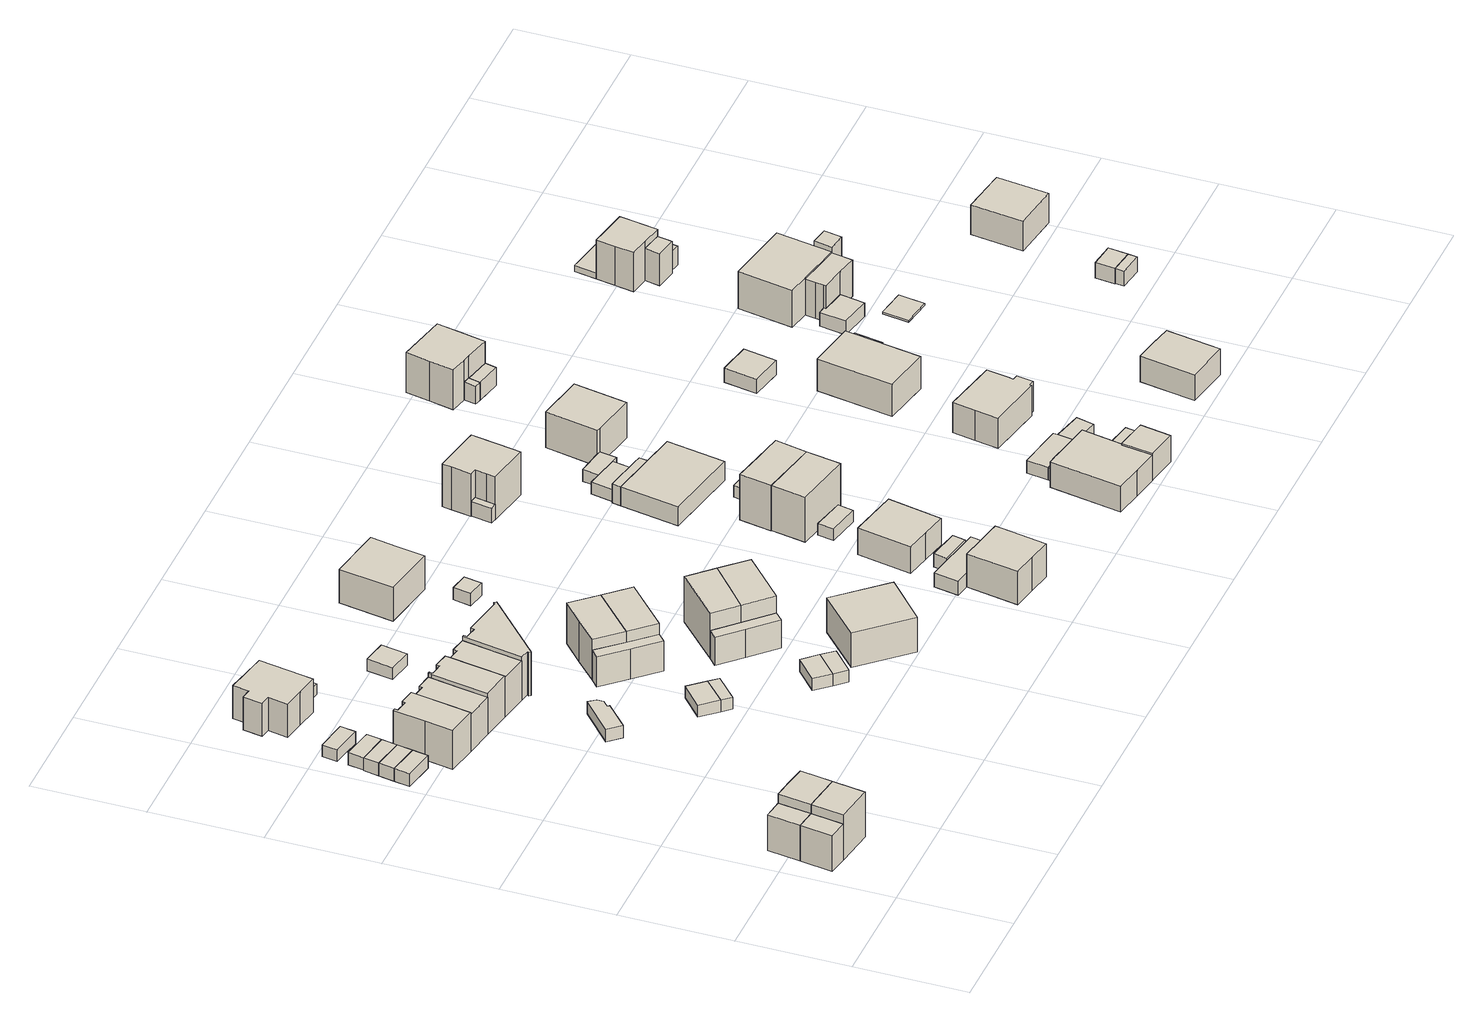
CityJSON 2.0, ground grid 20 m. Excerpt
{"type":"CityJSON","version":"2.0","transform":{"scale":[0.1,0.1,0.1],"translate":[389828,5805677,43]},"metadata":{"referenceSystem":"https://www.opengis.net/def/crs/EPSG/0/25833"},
"CityObjects":{
"building1":{"type":"Building","attributes":{"Gemeindeschluessel":"11000007","function":"31001_1010"},"address":[{"country":"Germany","locality":"Berlin","thoroughfareNumber":"65A","thoroughfareName":"Blohmstraße"}],"children":["building1-1","building1-2"]},
"building1-1":{"type":"BuildingPart","attributes":{"BezugspunktDach":"2200","measuredHeight":10.51,"storeysAboveGround":3},"parents":["building1"],"geometry":[{"type":"MultiSurface","lod":"1","boundaries":[[[0,1,2,3,4]],[[5,6,7,8,9]],[[10,11,12,4,3]],[[6,5,3,2]],[[7,6,2,1]],[[8,7,1,0]],[[9,8,0,4]],[[5,9,12,11,10]]]}]},
"building1-2":{"type":"BuildingPart","attributes":{"BezugspunktDach":"2200","measuredHeight":7.05,"storeysAboveGround":3},"parents":["building1"],"geometry":[{"type":"MultiSurface","lod":"1","boundaries":[[[11,10,13,14]],[[15,5,9,16]],[[15,16,14,13]],[[5,15,13,10]],[[16,9,11,14]],[[17,9,5,10,11]]]}]},
"building2":{"type":"Building","attributes":{"Gemeindeschluessel":"11000007","function":"31001_1010"},"address":[{"country":"Germany","locality":"Berlin","thoroughfareNumber":"65","thoroughfareName":"Blohmstraße"}],"children":["building2-1","building2-2"]},
"building2-1":{"type":"BuildingPart","attributes":{"BezugspunktDach":"2200","measuredHeight":10.49,"storeysAboveGround":3},"parents":["building2"],"geometry":[{"type":"MultiSurface","lod":"1","boundaries":[[[1,18,19,20,3]],[[21,22,23,7,5]],[[21,5,21,24,10,25,3,20]],[[22,21,20,19]],[[23,22,19,18]],[[7,23,18,1]],[[5,7,1,3]],[[25,10,24,21,5]]]}]},
"building2-2":{"type":"BuildingPart","attributes":{"BezugspunktDach":"2200","measuredHeight":7.02,"storeysAboveGround":3},"parents":["building2"],"geometry":[{"type":"Solid","lod":"1","boundaries":[[[[10,24,26,13]],[[27,21,5,15]],[[27,15,13,26]],[[21,27,26,24]],[[15,5,10,13]],[[21,24,10,5]]]]}]},
"building3":{"type":"Building","attributes":{"Gemeindeschluessel":"11000007","BezugspunktDach":"2200","function":"31001_2463","measuredHeight":2.41,"storeysAboveGround":1},"address":[{"country":"Germany","locality":"Berlin","thoroughfareNumber":"59 (1)","thoroughfareName":"Egestorffstraße"}],"geometry":[{"type":"Solid","lod":"1","boundaries":[[[[28,29,30,31]],[[32,33,34,35]],[[32,35,31,30]],[[33,32,30,29]],[[34,33,29,28]],[[35,34,28,31]]]]}]},
"building4":{"type":"Building","attributes":{"Gemeindeschluessel":"11000007","BezugspunktDach":"2200","function":"31001_2463","measuredHeight":2.41,"storeysAboveGround":1},"address":[{"country":"Germany","locality":"Berlin","thoroughfareNumber":"59A (1)","thoroughfareName":"Egestorffstraße"}],"geometry":[{"type":"Solid","lod":"1","boundaries":[[[[29,36,37,30]],[[38,39,33,32]],[[38,32,30,37]],[[39,38,37,36]],[[33,39,36,29]],[[32,33,29,30]]]]}]},
"building5":{"type":"Building","attributes":{"Gemeindeschluessel":"11000007","BezugspunktDach":"2200","function":"31001_2463","measuredHeight":2.41,"storeysAboveGround":1},"address":[{"country":"Germany","locality":"Berlin","thoroughfareNumber":"59B (1)","thoroughfareName":"Egestorffstraße"}],"geometry":[{"type":"Solid","lod":"1","boundaries":[[[[36,40,41,37]],[[42,43,39,38]],[[42,38,37,41]],[[43,42,41,40]],[[39,43,40,36]],[[38,39,36,37]]]]}]},
"building6":{"type":"Building","attributes":{"Gemeindeschluessel":"11000007","BezugspunktDach":"2200","function":"31001_2463","measuredHeight":2.39,"storeysAboveGround":1},"address":[{"country":"Germany","locality":"Berlin","thoroughfareNumber":"59C (1)","thoroughfareName":"Egestorffstraße"}],"geometry":[{"type":"Solid","lod":"1","boundaries":[[[[40,44,45,41]],[[46,47,48,49]],[[46,49,41,45]],[[47,46,45,44]],[[48,47,44,40]],[[49,48,40,41]]]]}]},
"building7":{"type":"Building","attributes":{"Gemeindeschluessel":"11000007","BezugspunktDach":"2200","function":"31001_2463","measuredHeight":2.26,"storeysAboveGround":1},"address":[{"country":"Germany","locality":"Berlin","thoroughfareNumber":"59D (1)","thoroughfareName":"Egestorffstraße"}],"geometry":[{"type":"Solid","lod":"1","boundaries":[[[[50,51,52,53]],[[54,55,56,57]],[[54,57,53,52]],[[55,54,52,51]],[[56,55,51,50]],[[57,56,50,53]]]]}]},
"building8":{"type":"Building","attributes":{"Gemeindeschluessel":"11000007","BezugspunktDach":"2200","function":"31001_1010","measuredHeight":8.77,"storeysAboveGround":2},"address":[{"country":"Germany","locality":"Berlin","thoroughfareNumber":"59","thoroughfareName":"Egestorffstraße"}],"geometry":[{"type":"Solid","lod":"1","boundaries":[[[[58,59,60,61,62,63,64,65,66,67]],[[68,69,70,71,72,73,74,75,76,77]],[[68,77,67,66]],[[69,68,66,65]],[[70,69,65,64]],[[71,70,64,63]],[[72,71,63,62]],[[73,72,62,61]],[[74,73,61,60]],[[75,74,60,59]],[[76,75,59,58]],[[77,76,58,67]]]]}]},
"building9":{"type":"Building","attributes":{"Gemeindeschluessel":"11000007","BezugspunktDach":"2200","function":"31001_1010","measuredHeight":9.57,"storeysAboveGround":2},"address":[{"country":"Germany","locality":"Berlin","thoroughfareNumber":"59A","thoroughfareName":"Egestorffstraße"}],"geometry":[{"type":"Solid","lod":"1","boundaries":[[[[78,79,80,81,82,83,84,85,86,87]],[[75,74,88,89,90,91,92,93,94,76]],[[75,76,87,86]],[[74,75,86,85]],[[88,74,85,84]],[[89,88,84,83]],[[90,89,83,82]],[[91,90,82,81]],[[92,91,81,80]],[[93,92,80,79]],[[94,93,79,78]],[[76,94,78,87]]]]}]},
"building10":{"type":"Building","attributes":{"Gemeindeschluessel":"11000007","BezugspunktDach":"2200","function":"31001_1010","measuredHeight":9.16,"storeysAboveGround":1},"address":[{"country":"Germany","locality":"Berlin","thoroughfareNumber":"57","thoroughfareName":"Egestorffstraße"}],"geometry":[{"type":"Solid","lod":"1","boundaries":[[[[95,96,97,98,99,100,101,102,103,104,105,106]],[[107,108,109,110,111,112,113,114,115,116,117,118]],[[107,118,106,105]],[[108,107,105,104]],[[109,108,104,103]],[[110,109,103,102]],[[111,110,102,101]],[[112,111,101,100]],[[113,112,100,99]],[[114,113,99,98]],[[115,114,98,97]],[[116,115,97,96]],[[117,116,96,95]],[[118,117,95,106]]]]}]},
"building11":{"type":"Building","attributes":{"Gemeindeschluessel":"11000007","BezugspunktDach":"2200","function":"31001_2463","measuredHeight":2.36,"storeysAboveGround":1},"address":[{"country":"Germany","locality":"Berlin","thoroughfareNumber":"68A (1)","thoroughfareName":"Blohmstraße"}],"geometry":[{"type":"Solid","lod":"1","boundaries":[[[[119,120,121,122,123,124,125]],[[126,127,128,129,130,131,132]],[[126,132,125,124]],[[127,126,124,123]],[[128,127,123,122]],[[129,128,122,121]],[[130,129,121,120]],[[131,130,120,119]],[[132,131,119,125]]]]}]},
"building12":{"type":"Building","attributes":{"Gemeindeschluessel":"11000007","BezugspunktDach":"2200","function":"31001_1010","measuredHeight":10.29,"storeysAboveGround":2},"address":[{"country":"Germany","locality":"Berlin","thoroughfareNumber":"59B","thoroughfareName":"Egestorffstraße"}],"geometry":[{"type":"Solid","lod":"1","boundaries":[[[[133,134,135,136,137,138,139,140,141,142]],[[143,92,144,145,146,147,148,149,150,94]],[[143,94,142,141]],[[92,143,141,140]],[[144,92,140,139]],[[145,144,139,138]],[[146,145,138,137]],[[147,146,137,136]],[[148,147,136,135]],[[149,148,135,134]],[[150,149,134,133]],[[94,150,133,142]]]]}]},
"building13":{"type":"Building","attributes":{"Gemeindeschluessel":"11000007","BezugspunktDach":"2200","function":"31001_2463","measuredHeight":2.06,"storeysAboveGround":1},"address":[{"country":"Germany","locality":"Berlin","thoroughfareNumber":"57 (1)","thoroughfareName":"Egestorffstraße"}],"geometry":[{"type":"Solid","lod":"1","boundaries":[[[[151,152,153,154,155,156]],[[112,111,157,158,159,113]],[[112,113,156,155]],[[111,112,155,154]],[[157,111,154,153]],[[158,157,153,152]],[[159,158,152,151]],[[113,159,151,156]]]]}]},
"building14":{"type":"Building","attributes":{"Gemeindeschluessel":"11000007","BezugspunktDach":"2200","function":"31001_1010","measuredHeight":8.96,"storeysAboveGround":2},"address":[{"country":"Germany","locality":"Berlin","thoroughfareNumber":"59C","thoroughfareName":"Egestorffstraße"}],"geometry":[{"type":"Solid","lod":"1","boundaries":[[[[160,161,162,163,164,165,166,167,168,169]],[[170,148,171,172,173,174,175,176,177,150]],[[170,150,169,168]],[[148,170,168,167]],[[171,148,167,166]],[[172,171,166,165]],[[173,172,165,164]],[[174,173,164,163]],[[175,174,163,162]],[[176,175,162,161]],[[177,176,161,160]],[[150,177,160,169]]]]}]},
"building15":{"type":"Building","attributes":{"Gemeindeschluessel":"11000007","BezugspunktDach":"2200","function":"31001_2463","measuredHeight":2.31,"storeysAboveGround":1},"address":[{"country":"Germany","locality":"Berlin","thoroughfareNumber":"68 (1)","thoroughfareName":"Blohmstraße"}],"geometry":[{"type":"Solid","lod":"1","boundaries":[[[[178,179,180,181]],[[182,183,184,185]],[[182,185,181,180]],[[183,182,180,179]],[[184,183,179,178]],[[185,184,178,181]]]]}]},
"building16":{"type":"Building","attributes":{"Gemeindeschluessel":"11000007","BezugspunktDach":"2200","function":"31001_2463","measuredHeight":2.31,"storeysAboveGround":1},"address":[{"country":"Germany","locality":"Berlin","thoroughfareNumber":"66A (1)","thoroughfareName":"Blohmstraße"}],"geometry":[{"type":"Solid","lod":"1","boundaries":[[[[186,187,179,178]],[[183,188,189,184]],[[183,184,178,179]],[[188,183,179,187]],[[189,188,187,186]],[[184,189,186,178]]]]}]},
"building17":{"type":"Building","attributes":{"Gemeindeschluessel":"11000007","BezugspunktDach":"2200","function":"31001_1010","measuredHeight":8.49,"storeysAboveGround":2},"address":[{"country":"Germany","locality":"Berlin","thoroughfareNumber":"59D","thoroughfareName":"Egestorffstraße"}],"geometry":[{"type":"Solid","lod":"1","boundaries":[[[[190,191,192,193,194,195,196,197,198,199,200,201]],[[175,202,203,204,205,206,207,208,209,210,211,177]],[[175,177,201,200]],[[202,175,200,199]],[[203,202,199,198]],[[204,203,198,197]],[[205,204,197,196]],[[206,205,196,195]],[[207,206,195,194]],[[208,207,194,193]],[[209,208,193,192]],[[210,209,192,191]],[[211,210,191,190]],[[177,211,190,201]]]]}]},
"building18":{"type":"Building","attributes":{"Gemeindeschluessel":"11000007","BezugspunktDach":"2200","function":"31001_2723","measuredHeight":2.73,"storeysAboveGround":1},"address":[{"country":"Germany","locality":"Berlin","thoroughfareNumber":"57 (2)","thoroughfareName":"Egestorffstraße"}],"geometry":[{"type":"Solid","lod":"1","boundaries":[[[[212,213,214,215,216]],[[217,218,219,220,221]],[[217,221,216,215]],[[218,217,215,214]],[[219,218,214,213]],[[220,219,213,212]],[[221,220,212,216]]]]}]},
"building19":{"type":"Building","attributes":{"Gemeindeschluessel":"11000007","BezugspunktDach":"2200","function":"51009_1610","measuredHeight":5.88,"storeysAboveGround":0},"address":[{"country":"Germany","locality":"Berlin"}],"geometry":[{"type":"Solid","lod":"1","boundaries":[[[[222,223,224,225,226,227]],[[228,229,230,231,232,233]],[[228,233,227,226]],[[229,228,226,225]],[[230,229,225,224]],[[231,230,224,223]],[[232,231,223,222]],[[233,232,222,227]]]]}]},
"building20":{"type":"Building","attributes":{"Gemeindeschluessel":"11000007","BezugspunktDach":"2200","function":"31001_2463","measuredHeight":2.4,"storeysAboveGround":1},"address":[{"country":"Germany","locality":"Berlin","thoroughfareNumber":"66 (1)","thoroughfareName":"Blohmstraße"}],"geometry":[{"type":"Solid","lod":"1","boundaries":[[[[234,235,236,237]],[[238,239,240,241]],[[238,241,237,236]],[[239,238,236,235]],[[240,239,235,234]],[[241,240,234,237]]]]}]},
"building21":{"type":"Building","attributes":{"Gemeindeschluessel":"11000007","BezugspunktDach":"2200","function":"31001_2463","measuredHeight":2.41,"storeysAboveGround":1},"address":[{"country":"Germany","locality":"Berlin","thoroughfareNumber":"64 (1)","thoroughfareName":"Blohmstraße"}],"geometry":[{"type":"Solid","lod":"1","boundaries":[[[[242,243,235,234]],[[239,244,245,240]],[[239,240,234,235]],[[244,239,235,243]],[[245,244,243,242]],[[240,245,242,234]]]]}]},
"building22":{"type":"Building","attributes":{"Gemeindeschluessel":"11000007","BezugspunktDach":"2200","function":"31001_1010","measuredHeight":10.02,"storeysAboveGround":1},"address":[{"country":"Germany","locality":"Berlin","thoroughfareNumber":"68A","thoroughfareName":"Blohmstraße"}],"geometry":[{"type":"Solid","lod":"1","boundaries":[[[[246,247,248,249,250,251]],[[252,253,254,255,229,228]],[[252,228,251,250]],[[253,252,250,249]],[[254,253,249,248]],[[255,254,248,247]],[[229,255,247,246]],[[228,229,246,251]]]]}]},
"building23":{"type":"Building","attributes":{"Gemeindeschluessel":"11000007","BezugspunktDach":"2200","function":"31001_1010","measuredHeight":10.06,"storeysAboveGround":1},"address":[{"country":"Germany","locality":"Berlin","thoroughfareNumber":"68","thoroughfareName":"Blohmstraße"}],"geometry":[{"type":"Solid","lod":"1","boundaries":[[[[256,257,248,246]],[[258,259,260,261]],[[258,261,246,248]],[[259,258,248,257]],[[260,259,257,256]],[[261,260,256,246]]]]}]},
"building24":{"type":"Building","attributes":{"Gemeindeschluessel":"11000007","BezugspunktDach":"2200","function":"51009_1610","measuredHeight":5.55,"storeysAboveGround":0},"address":[{"country":"Germany","locality":"Berlin"}],"geometry":[{"type":"Solid","lod":"1","boundaries":[[[[262,263,264,265,266,267]],[[268,269,270,271,272,273]],[[268,273,267,266]],[[269,268,266,265]],[[270,269,265,264]],[[271,270,264,263]],[[272,271,263,262]],[[273,272,262,267]]]]}]},
"building25":{"type":"Building","attributes":{"Gemeindeschluessel":"11000007","BezugspunktDach":"2200","function":"31001_1010","measuredHeight":12.32,"storeysAboveGround":1},"address":[{"country":"Germany","locality":"Berlin","thoroughfareNumber":"66A","thoroughfareName":"Blohmstraße"}],"geometry":[{"type":"Solid","lod":"1","boundaries":[[[[274,275,276,277,278]],[[279,280,281,269,268]],[[279,268,278,277]],[[280,279,277,276]],[[281,280,276,275]],[[269,281,275,274]],[[268,269,274,278]]]]}]},
"building26":{"type":"Building","attributes":{"Gemeindeschluessel":"11000007","BezugspunktDach":"2200","function":"31001_1010","measuredHeight":9.65,"storeysAboveGround":1},"address":[{"country":"Germany","locality":"Berlin","thoroughfareNumber":"64","thoroughfareName":"Blohmstraße"}],"geometry":[{"type":"Solid","lod":"1","boundaries":[[[[282,283,284,285]],[[286,287,288,289]],[[286,289,285,284]],[[287,286,284,283]],[[288,287,283,282]],[[289,288,282,285]]]]}]},
"building27":{"type":"Building","attributes":{"Gemeindeschluessel":"11000007","BezugspunktDach":"2200","function":"31001_1010","measuredHeight":12.39,"storeysAboveGround":1},"address":[{"country":"Germany","locality":"Berlin","thoroughfareNumber":"66","thoroughfareName":"Blohmstraße"}],"geometry":[{"type":"Solid","lod":"1","boundaries":[[[[290,291,276,274]],[[292,293,294,295]],[[292,295,274,276]],[[293,292,276,291]],[[294,293,291,290]],[[295,294,290,274]]]]}]},
"building28":{"type":"Building","attributes":{"Gemeindeschluessel":"11000007","BezugspunktDach":"2200","function":"31001_1010","measuredHeight":8.59,"storeysAboveGround":1},"address":[{"country":"Germany","locality":"Berlin","thoroughfareNumber":"57A","thoroughfareName":"Egestorffstraße"}],"geometry":[{"type":"Solid","lod":"1","boundaries":[[[[296,297,298,299,300]],[[301,302,303,304,305]],[[301,305,300,299]],[[302,301,299,298]],[[303,302,298,297]],[[304,303,297,296]],[[305,304,296,300]]]]}]},
"building29":{"type":"Building","attributes":{"Gemeindeschluessel":"11000007","BezugspunktDach":"2200","function":"31001_2723","measuredHeight":2.67,"storeysAboveGround":1},"address":[{"country":"Germany","locality":"Berlin","thoroughfareNumber":"57A (1)","thoroughfareName":"Egestorffstraße"}],"geometry":[{"type":"Solid","lod":"1","boundaries":[[[[306,307,308,309]],[[310,311,312,313]],[[310,313,309,308]],[[311,310,308,307]],[[312,311,307,306]],[[313,312,306,309]]]]}]},
"building30":{"type":"Building","attributes":{"Gemeindeschluessel":"11000007","BezugspunktDach":"2200","function":"31001_1010","measuredHeight":8.94,"storeysAboveGround":1},"address":[{"country":"Germany","locality":"Berlin","thoroughfareNumber":"14","thoroughfareName":"Gätzschmannpfad"}],"geometry":[{"type":"Solid","lod":"1","boundaries":[[[[314,315,316,317,318,319]],[[320,321,322,323,324,325]],[[320,325,319,318]],[[321,320,318,317]],[[322,321,317,316]],[[323,322,316,315]],[[324,323,315,314]],[[325,324,314,319]]]]}]},
"building31":{"type":"Building","attributes":{"Gemeindeschluessel":"11000007","BezugspunktDach":"2200","function":"31001_2463","measuredHeight":2.67,"storeysAboveGround":1},"address":[{"country":"Germany","locality":"Berlin","thoroughfareNumber":"14 (1)","thoroughfareName":"Gätzschmannpfad"}],"geometry":[{"type":"Solid","lod":"1","boundaries":[[[[326,327,328,329,330,331]],[[332,333,322,334,320,335]],[[332,335,331,330]],[[333,332,330,329]],[[322,333,329,328]],[[334,322,328,327]],[[320,334,327,326]],[[335,320,326,331]]]]}]},
"building32":{"type":"Building","attributes":{"Gemeindeschluessel":"11000007","BezugspunktDach":"2200","function":"31001_2463","measuredHeight":2.6,"storeysAboveGround":1},"address":[{"country":"Germany","locality":"Berlin","thoroughfareNumber":"12 (1)","thoroughfareName":"Gätzschmannpfad"}],"geometry":[{"type":"Solid","lod":"1","boundaries":[[[[336,337,338,339]],[[340,341,342,343]],[[340,343,339,338]],[[341,340,338,337]],[[342,341,337,336]],[[343,342,336,339]]]]}]},
"building33":{"type":"Building","attributes":{"Gemeindeschluessel":"11000007","BezugspunktDach":"2200","function":"31001_1010","measuredHeight":6.28,"storeysAboveGround":1},"address":[{"country":"Germany","locality":"Berlin","thoroughfareNumber":"12","thoroughfareName":"Gätzschmannpfad"}],"geometry":[{"type":"Solid","lod":"1","boundaries":[[[[344,345,346,347,348,349]],[[350,351,352,353,354,355]],[[350,355,349,348]],[[351,350,348,347]],[[352,351,347,346]],[[353,352,346,345]],[[354,353,345,344]],[[355,354,344,349]]]]}]},
"building34":{"type":"Building","attributes":{"Gemeindeschluessel":"11000007","BezugspunktDach":"2200","function":"51009_1610","measuredHeight":2.92,"storeysAboveGround":0},"address":[{"country":"Germany","locality":"Berlin"}],"geometry":[{"type":"Solid","lod":"1","boundaries":[[[[356,357,358,359]],[[360,361,362,363]],[[360,363,359,358]],[[361,360,358,357]],[[362,361,357,356]],[[363,362,356,359]]]]}]},
"building35":{"type":"Building","attributes":{"Gemeindeschluessel":"11000007","BezugspunktDach":"2200","function":"31001_2463","measuredHeight":2.3,"storeysAboveGround":1},"address":[{"country":"Germany","locality":"Berlin","thoroughfareNumber":"10A (1)","thoroughfareName":"Gätzschmannpfad"}],"geometry":[{"type":"Solid","lod":"1","boundaries":[[[[364,365,366,367]],[[368,369,370,371]],[[368,371,367,366]],[[369,368,366,365]],[[370,369,365,364]],[[371,370,364,367]]]]}]},
"building36":{"type":"Building","attributes":{"Gemeindeschluessel":"11000007","BezugspunktDach":"2200","function":"31001_1010","measuredHeight":11.95,"storeysAboveGround":1},"address":[{"country":"Germany","locality":"Berlin","thoroughfareNumber":"10A","thoroughfareName":"Gätzschmannpfad"}],"geometry":[{"type":"Solid","lod":"1","boundaries":[[[[372,373,374,375,376]],[[377,378,379,380,381]],[[377,381,376,375]],[[378,377,375,374]],[[379,378,374,373]],[[380,379,373,372]],[[381,380,372,376]]]]}]},
"building37":{"type":"Building","attributes":{"Gemeindeschluessel":"11000007","BezugspunktDach":"2200","function":"31001_1010","measuredHeight":8.72,"storeysAboveGround":1},"address":[{"country":"Germany","locality":"Berlin","thoroughfareNumber":"6","thoroughfareName":"Gätzschmannpfad"}],"geometry":[{"type":"Solid","lod":"1","boundaries":[[[[382,383,384,385,386,387,388,389,390,391]],[[392,393,394,395,396,397,398,399,400,401]],[[392,401,391,390]],[[393,392,390,389]],[[394,393,389,388]],[[395,394,388,387]],[[396,395,387,386]],[[397,396,386,385]],[[398,397,385,384]],[[399,398,384,383]],[[400,399,383,382]],[[401,400,382,391]]]]}]},
"building38":{"type":"Building","attributes":{"Gemeindeschluessel":"11000007","BezugspunktDach":"2200","function":"31001_1010","measuredHeight":11.97,"storeysAboveGround":1},"address":[{"country":"Germany","locality":"Berlin","thoroughfareNumber":"10","thoroughfareName":"Gätzschmannpfad"}],"geometry":[{"type":"Solid","lod":"1","boundaries":[[[[373,402,403,404,375]],[[405,406,407,408,409]],[[405,409,375,404]],[[406,405,404,403]],[[407,406,403,402]],[[408,407,402,373]],[[409,408,373,375]]]]}]},
"building39":{"type":"Building","attributes":{"Gemeindeschluessel":"11000007","function":"31001_1010"},"address":[{"country":"Germany","locality":"Berlin","thoroughfareNumber":"8","thoroughfareName":"Gätzschmannpfad"}],"children":["building39-1","building39-2"]},
"building39-1":{"type":"BuildingPart","attributes":{"BezugspunktDach":"2200","measuredHeight":3.72,"storeysAboveGround":1},"parents":["building39"],"geometry":[{"type":"Solid","lod":"1","boundaries":[[[[410,411,412,413,414]],[[415,416,417,418,419]],[[415,419,414,413]],[[417,416,412,411]],[[418,417,411,410]],[[419,418,410,414]],[[416,415,413,412]]]]}]},
"building39-2":{"type":"BuildingPart","attributes":{"BezugspunktDach":"2200","measuredHeight":3.72,"storeysAboveGround":1},"parents":["building39"],"geometry":[{"type":"Solid","lod":"1","boundaries":[[[[412,420,421,422,423,413]],[[424,425,426,427,416,415]],[[424,415,413,423]],[[425,424,423,422]],[[426,425,422,421]],[[427,426,421,420]],[[416,427,420,412]],[[415,416,412,413]]]]}]},
"building40":{"type":"Building","attributes":{"Gemeindeschluessel":"11000007","BezugspunktDach":"2200","function":"31001_2463","measuredHeight":2.31,"storeysAboveGround":1},"address":[{"country":"Germany","locality":"Berlin","thoroughfareNumber":"8 (1)","thoroughfareName":"Gätzschmannpfad"}],"geometry":[{"type":"Solid","lod":"1","boundaries":[[[[428,429,430,431,432]],[[433,434,435,426,425]],[[433,425,432,431]],[[434,433,431,430]],[[435,434,430,429]],[[426,435,429,428]],[[425,426,428,432]]]]}]},
"building41":{"type":"Building","attributes":{"Gemeindeschluessel":"11000007","BezugspunktDach":"2200","function":"31001_2463","measuredHeight":2.33,"storeysAboveGround":1},"address":[{"country":"Germany","locality":"Berlin","thoroughfareNumber":"10 (1)","thoroughfareName":"Gätzschmannpfad"}],"geometry":[{"type":"Solid","lod":"1","boundaries":[[[[436,437,438,439]],[[440,441,442,443]],[[440,443,439,438]],[[441,440,438,437]],[[442,441,437,436]],[[443,442,436,439]]]]}]},
"building42":{"type":"Building","attributes":{"Gemeindeschluessel":"11000007","BezugspunktDach":"2200","function":"31001_2463","measuredHeight":2.37,"storeysAboveGround":1},"address":[{"country":"Germany","locality":"Berlin","thoroughfareNumber":"6A (1)","thoroughfareName":"Gätzschmannpfad"}],"geometry":[{"type":"Solid","lod":"1","boundaries":[[[[429,444,445,446,447,430]],[[448,449,450,451,435,434]],[[448,434,430,447]],[[449,448,447,446]],[[450,449,446,445]],[[451,450,445,444]],[[435,451,444,429]],[[434,435,429,430]]]]}]},
"building43":{"type":"Building","attributes":{"Gemeindeschluessel":"11000007","function":"31001_1010"},"address":[{"country":"Germany","locality":"Berlin","thoroughfareNumber":"11","thoroughfareName":"Gätzschmannpfad"}],"children":["building43-1","building43-2","building43-3","building43-4"]},
"building43-1":{"type":"BuildingPart","attributes":{"BezugspunktDach":"2200","measuredHeight":5.21,"storeysAboveGround":2},"parents":["building43"],"geometry":[{"type":"MultiSurface","lod":"1","boundaries":[[[452,453,454,455]],[[456,457,458,459]],[[456,460,461,455,454]],[[457,462,463,464,465,460,454,453]],[[458,457,453,452]],[[459,458,452,455]],[[459,461,460,456]],[[456,466,460,465,464]],[[464,463,462,457]]]}]},
"building43-2":{"type":"BuildingPart","attributes":{"BezugspunktDach":"2200","measuredHeight":2.48,"storeysAboveGround":2},"parents":["building43"],"geometry":[{"type":"MultiSurface","lod":"1","boundaries":[[[467,468,469,470]],[[471,472,473,474]],[[471,474,470,469]],[[472,471,469,468]],[[473,472,468,467]],[[475,474,476,477,470]],[[473,478,467,477,476]]]}]},
"building43-3":{"type":"BuildingPart","attributes":{"BezugspunktDach":"2200","measuredHeight":6.6,"storeysAboveGround":2},"parents":["building43"],"geometry":[{"type":"MultiSurface","lod":"1","boundaries":[[[479,461,460,465,480,481,482,483,484,485]],[[486,474,476,473,487,488,489,490,491,492]],[[486,492,485,484]],[[474,486,484,483]],[[477,470,483,482]],[[474,470,474,476]],[[467,477,482,481]],[[487,473,481,480]],[[488,463,493,487,480,465]],[[489,488,464,456]],[[490,489,460,456,459]],[[491,490,461,479]],[[492,491,479,485]],[[476,474,470,477]],[[473,476,477,467]],[[487,493,463,488]],[[456,464,465,460]],[[459,456,460,461]]]}]},
"building43-4":{"type":"BuildingPart","attributes":{"BezugspunktDach":"2200","measuredHeight":3.81,"storeysAboveGround":2},"parents":["building43"],"geometry":[{"type":"MultiSurface","lod":"1","boundaries":[[[462,494,493,463]],[[487,495,496,488]],[[495,487,493,494]],[[496,495,494,462]],[[488,496,457,464,463]],[[487,488,463,493]],[[462,463,464,457]]]}]},
"building44":{"type":"Building","attributes":{"Gemeindeschluessel":"11000007","BezugspunktDach":"2200","function":"31001_2463","measuredHeight":2.47,"storeysAboveGround":1},"address":[{"country":"Germany","locality":"Berlin","thoroughfareNumber":"11 (1)","thoroughfareName":"Gätzschmannpfad"}],"geometry":[{"type":"Solid","lod":"1","boundaries":[[[[468,497,498,499,469]],[[500,501,502,472,471]],[[500,471,469,499]],[[501,500,499,498]],[[502,501,498,497]],[[472,502,497,468]],[[471,472,468,469]]]]}]},
"building45":{"type":"Building","attributes":{"Gemeindeschluessel":"11000007","BezugspunktDach":"2200","function":"31001_1010","measuredHeight":9.42,"storeysAboveGround":1},"address":[{"country":"Germany","locality":"Berlin","thoroughfareNumber":"6A","thoroughfareName":"Gätzschmannpfad"}],"geometry":[{"type":"Solid","lod":"1","boundaries":[[[[503,504,505,506,507]],[[508,509,510,511,512]],[[508,512,507,506]],[[509,508,506,505]],[[510,509,505,504]],[[511,510,504,503]],[[512,511,503,507]]]]}]},
"building46":{"type":"Building","attributes":{"Gemeindeschluessel":"11000007","BezugspunktDach":"2200","function":"31001_2143","measuredHeight":2.42,"storeysAboveGround":1},"address":[{"country":"Germany","locality":"Berlin","thoroughfareNumber":"11 (2)","thoroughfareName":"Gätzschmannpfad"}],"geometry":[{"type":"Solid","lod":"1","boundaries":[[[[513,514,497,468]],[[515,516,517,518]],[[515,518,468,497]],[[516,515,497,514]],[[517,516,514,513]],[[518,517,513,468]]]]}]},
"building47":{"type":"Building","attributes":{"Gemeindeschluessel":"11000007","BezugspunktDach":"2200","function":"31001_1010","measuredHeight":7.94,"storeysAboveGround":1},"address":[{"country":"Germany","locality":"Berlin","thoroughfareNumber":"9","thoroughfareName":"Gätzschmannpfad"}],"geometry":[{"type":"Solid","lod":"1","boundaries":[[[[519,520,521,522,523,524,525,526,527,528]],[[529,530,531,532,533,534,535,536,537,538]],[[529,538,528,527]],[[530,529,527,526]],[[531,530,526,525]],[[532,531,525,524]],[[533,532,524,523]],[[534,533,523,522]],[[535,534,522,521]],[[536,535,521,520]],[[537,536,520,519]],[[538,537,519,528]]]]}]},
"building48":{"type":"Building","attributes":{"Gemeindeschluessel":"11000007","BezugspunktDach":"2200","function":"51009_1610","measuredHeight":3.43,"storeysAboveGround":0},"address":[{"country":"Germany","locality":"Berlin"}],"geometry":[{"type":"Solid","lod":"1","boundaries":[[[[539,540,541,542]],[[543,544,545,546]],[[543,546,542,541]],[[544,543,541,540]],[[545,544,540,539]],[[546,545,539,542]]]]}]},
"building49":{"type":"Building","attributes":{"Gemeindeschluessel":"11000007","function":"31001_1010"},"address":[{"country":"Germany","locality":"Berlin","thoroughfareNumber":"4A","thoroughfareName":"Gätzschmannpfad"}],"children":["building49-1","building49-2"]},
"building49-1":{"type":"BuildingPart","attributes":{"BezugspunktDach":"2200","measuredHeight":9.07,"storeysAboveGround":2},"parents":["building49"],"geometry":[{"type":"MultiSurface","lod":"1","boundaries":[[[547,548,549,550,551,552,553,554]],[[555,556,557,558,559,544,543,560]],[[555,560,554,553]],[[556,555,553,552]],[[557,556,552,551]],[[558,557,551,550]],[[559,558,550,549]],[[540,561,549,548]],[[543,544,548,547]],[[560,543,547,554]],[[544,559,561,540]]]}]},
"building49-2":{"type":"BuildingPart","attributes":{"BezugspunktDach":"2200","measuredHeight":3.43,"storeysAboveGround":2},"parents":["building49"],"geometry":[{"type":"Solid","lod":"1","boundaries":[[[[562,561,540,539]],[[544,559,563,545]],[[544,545,539,540]],[[563,559,561,562]],[[545,563,562,539]],[[559,544,540,561]]]]}]},
"building50":{"type":"Building","attributes":{"Gemeindeschluessel":"11000007","function":"31001_1010"},"address":[{"country":"Germany","locality":"Berlin","thoroughfareNumber":"7","thoroughfareName":"Gätzschmannpfad"}],"children":["building50-1","building50-2"]},
"building50-1":{"type":"BuildingPart","attributes":{"BezugspunktDach":"2200","measuredHeight":8.58,"storeysAboveGround":1},"parents":["building50"],"geometry":[{"type":"MultiSurface","lod":"1","boundaries":[[[564,565,566,567]],[[568,569,570,571]],[[568,571,567,566]],[[569,568,566,565]],[[570,569,572,573,574,565,564]],[[571,570,564,567]],[[574,573,572,569]]]}]},
"building50-2":{"type":"BuildingPart","attributes":{"BezugspunktDach":"2200","measuredHeight":4.2,"storeysAboveGround":1},"parents":["building50"],"geometry":[{"type":"Solid","lod":"1","boundaries":[[[[575,576,574,573]],[[569,577,578,572]],[[577,569,574,576]],[[578,577,576,575]],[[572,578,575,573]],[[572,573,574,569]]]]}]},
"building51":{"type":"Building","attributes":{"Gemeindeschluessel":"11000007","BezugspunktDach":"2200","function":"31001_1010","measuredHeight":2.71,"storeysAboveGround":1},"address":[{"country":"Germany","locality":"Berlin","thoroughfareNumber":"5 (1)","thoroughfareName":"Gätzschmannpfad"}],"geometry":[{"type":"Solid","lod":"1","boundaries":[[[[579,580,581,582]],[[583,584,585,586]],[[583,586,582,581]],[[584,583,581,580]],[[585,584,580,579]],[[586,585,579,582]]]]}]},
"building52":{"type":"Building","attributes":{"Gemeindeschluessel":"11000007","BezugspunktDach":"2200","function":"31001_1010","measuredHeight":6.33,"storeysAboveGround":1},"address":[{"country":"Germany","locality":"Berlin","thoroughfareNumber":"11A","thoroughfareName":"Gätzschmannpfad"}],"geometry":[{"type":"Solid","lod":"1","boundaries":[[[[587,588,589,590,591]],[[592,593,594,595,596]],[[592,596,591,590]],[[593,592,590,589]],[[594,593,589,588]],[[595,594,588,587]],[[596,595,587,591]]]]}]},
"building53":{"type":"Building","attributes":{"Gemeindeschluessel":"11000007","BezugspunktDach":"2200","function":"31001_2463","measuredHeight":2.75,"storeysAboveGround":1},"address":[{"country":"Germany","locality":"Berlin","thoroughfareNumber":"5 (2)","thoroughfareName":"Gätzschmannpfad"}],"geometry":[{"type":"Solid","lod":"1","boundaries":[[[[597,598,599,600,601,602]],[[603,604,605,606,607,608]],[[603,608,602,601]],[[604,603,601,600]],[[605,604,600,599]],[[606,605,599,598]],[[607,606,598,597]],[[608,607,597,602]]]]}]},
"building54":{"type":"Building","attributes":{"Gemeindeschluessel":"11000007","BezugspunktDach":"2200","function":"31001_2463","measuredHeight":0.362,"storeysAboveGround":1},"address":[{"country":"Germany","locality":"Berlin","thoroughfareNumber":"7 (1)","thoroughfareName":"Gätzschmannpfad"}],"geometry":[{"type":"Solid","lod":"1","boundaries":[[[[609,610,611,612]],[[613,614,615,616]],[[613,616,612,611]],[[614,613,611,610]],[[615,614,610,609]],[[616,615,609,612]]]]}]},
"building55":{"type":"Building","attributes":{"Gemeindeschluessel":"11000007","function":"31001_1010"},"address":[{"country":"Germany","locality":"Berlin","thoroughfareNumber":"5","thoroughfareName":"Gätzschmannpfad"}],"children":["building55-1","building55-2"]},
"building55-1":{"type":"BuildingPart","attributes":{"BezugspunktDach":"2200","measuredHeight":7.34,"storeysAboveGround":1},"parents":["building55"],"geometry":[{"type":"MultiSurface","lod":"1","boundaries":[[[617,618,619,620,621]],[[622,623,624,625,626]],[[622,626,621,620]],[[623,622,620,619]],[[624,623,619,618]],[[627,628,618,617]],[[626,625,617,621]],[[625,624,628,627]]]}]},
"building55-2":{"type":"BuildingPart","attributes":{"BezugspunktDach":"2200","measuredHeight":7.79,"storeysAboveGround":1},"parents":["building55"],"geometry":[{"type":"MultiSurface","lod":"1","boundaries":[[[629,630,631,628,627,632,633,634]],[[635,636,625,624,637,638,639,640]],[[635,640,634,633]],[[636,635,633,632]],[[625,636,632,627]],[[637,624,628,631]],[[638,637,631,630]],[[639,638,630,629]],[[640,639,629,634]],[[625,641,627,628,624,642]]]}]},
"building56":{"type":"Building","attributes":{"Gemeindeschluessel":"11000007","BezugspunktDach":"2200","function":"31001_2723","measuredHeight":6.38,"storeysAboveGround":1},"address":[{"country":"Germany","locality":"Berlin","thoroughfareNumber":"3 (2)","thoroughfareName":"Gätzschmannpfad"}],"geometry":[{"type":"Solid","lod":"1","boundaries":[[[[643,644,645,646,647]],[[648,649,650,651,652]],[[648,652,647,646]],[[649,648,646,645]],[[650,649,645,644]],[[651,650,644,643]],[[652,651,643,647]]]]}]},
"building57":{"type":"Building","attributes":{"Gemeindeschluessel":"11000007","BezugspunktDach":"2200","function":"31001_1010","measuredHeight":9.18,"storeysAboveGround":1},"address":[{"country":"Germany","locality":"Berlin","thoroughfareNumber":"3","thoroughfareName":"Gätzschmannpfad"}],"geometry":[{"type":"Solid","lod":"1","boundaries":[[[[653,654,655,656,657,658,659,660]],[[661,662,663,664,665,649,648,666]],[[661,666,660,659]],[[662,661,659,658]],[[663,662,658,657]],[[664,663,657,656]],[[665,664,656,655]],[[649,665,655,654]],[[648,649,654,653]],[[666,648,653,660]]]]}]},
"building58":{"type":"Building","attributes":{"Gemeindeschluessel":"11000007","BezugspunktDach":"2200","function":"31001_2723","measuredHeight":6.83,"storeysAboveGround":2},"address":[{"country":"Germany","locality":"Berlin","thoroughfareNumber":"5 (3)","thoroughfareName":"Gätzschmannpfad"}],"geometry":[{"type":"Solid","lod":"1","boundaries":[[[[667,668,669,670]],[[671,672,673,674]],[[671,674,670,669]],[[672,671,669,668]],[[673,672,668,667]],[[674,673,667,670]]]]}]},
"building59":{"type":"Building","attributes":{"Gemeindeschluessel":"11000007","BezugspunktDach":"2200","function":"31001_2463","measuredHeight":1.27,"storeysAboveGround":1},"address":[{"country":"Germany","locality":"Berlin","thoroughfareNumber":"3 (1)","thoroughfareName":"Gätzschmannpfad"}],"geometry":[{"type":"Solid","lod":"1","boundaries":[[[[675,676,677,678]],[[679,680,663,662]],[[679,662,678,677]],[[680,679,677,676]],[[663,680,676,675]],[[662,663,675,678]]]]}]},
"building60":{"type":"Building","attributes":{"Gemeindeschluessel":"11000007","BezugspunktDach":"2200","function":"31001_2724","measuredHeight":4.41,"storeysAboveGround":1},"address":[{"country":"Germany","locality":"Berlin","thoroughfareNumber":"3 (3)","thoroughfareName":"Gätzschmannpfad"}],"geometry":[{"type":"Solid","lod":"1","boundaries":[[[[681,682,683,684,685]],[[649,665,686,687,650]],[[649,650,685,684]],[[665,649,684,683]],[[686,665,683,682]],[[687,686,682,681]],[[650,687,681,685]]]]}]},
"building61":{"type":"Building","attributes":{"Gemeindeschluessel":"11000007","BezugspunktDach":"2200","function":"51009_1610","measuredHeight":2.93,"storeysAboveGround":0},"address":[{"country":"Germany","locality":"Berlin"}],"geometry":[{"type":"Solid","lod":"1","boundaries":[[[[688,689,690,691]],[[692,693,694,695]],[[692,695,691,690]],[[693,692,690,689]],[[694,693,689,688]],[[695,694,688,691]]]]}]},
"building62":{"type":"Building","attributes":{"Gemeindeschluessel":"11000007","BezugspunktDach":"2200","function":"31001_2723","measuredHeight":2.99,"storeysAboveGround":1},"address":[{"country":"Germany","locality":"Berlin","thoroughfareNumber":"10 (1)","thoroughfareName":"Hoeschweg"}],"geometry":[{"type":"Solid","lod":"1","boundaries":[[[[689,696,697,690]],[[698,699,700,701]],[[698,701,690,697]],[[699,698,697,696]],[[700,699,696,689]],[[701,700,689,690]]]]}]},
"building63":{"type":"Building","attributes":{"Gemeindeschluessel":"11000007","BezugspunktDach":"2200","function":"31001_1010","measuredHeight":7.66,"storeysAboveGround":1},"address":[{"country":"Germany","locality":"Berlin","thoroughfareNumber":"8","thoroughfareName":"Hoeschweg"}],"geometry":[{"type":"Solid","lod":"1","boundaries":[[[[702,703,704,705,706]],[[707,708,709,710,711]],[[707,711,706,705]],[[708,707,705,704]],[[709,708,704,703]],[[710,709,703,702]],[[711,710,702,706]]]]}]}
},
"vertices":[
[135,103,96],[144,162,96],[109,167,96],[74,172,96],[65,113,96],[74,172,8],[109,167,8],[144,162,8],[135,103,8],[65,113,8],[74,172,78],[65,113,78],[65,113,43],
[37,177,78],[28,119,78],[37,177,8],[28,119,8],[65,113,25],
[153,220,96],[118,226,96],[82,231,96],[82,231,8],[118,226,8],[153,220,8],[82,231,78],[74,172,43],
[46,236,78],[46,236,8],
[58,818,39],[63,846,39],[6,856,39],[1,828,39],[6,856,14],[63,846,14],[58,818,14],[1,828,14],
[68,874,39],[11,884,39],[11,884,14],[68,874,14],
[73,902,39],[16,912,39],[16,912,14],[73,902,14],
[78,930,39],[21,940,39],[21,940,15],[78,930,15],[73,902,15],[16,912,15],
[81,950,37],[86,978,37],[29,987,37],[24,960,37],[29,987,14],[86,978,14],[81,950,14],[24,960,14],
[121,769,93],[130,820,93],[140,877,93],[111,882,93],[109,876,93],[87,880,93],[88,886,93],[84,887,93],[75,829,93],[66,779,93],[75,829,16],[84,887,16],[88,886,16],[87,880,16],[109,876,16],[111,882,16],[140,877,16],[130,820,16],[121,769,16],[66,779,16],
[175,760,89],[183,811,89],[193,868,89],[164,873,89],[163,867,89],[141,871,89],[142,877,89],[140,877,89],[130,820,89],[121,769,89],[142,877,16],[141,871,16],[163,867,16],[164,873,16],[193,868,16],[183,811,16],[175,760,16],
[66,1093,78],[59,1057,78],[98,1050,78],[138,1043,78],[142,1063,78],[156,1142,78],[145,1144,78],[117,1149,78],[77,1157,78],[72,1128,78],[54,1131,78],[48,1096,78],[54,1131,13],[72,1128,13],[77,1157,13],[117,1149,13],[145,1144,13],[156,1142,13],[142,1063,13],[138,1043,13],[98,1050,13],[59,1057,13],[66,1093,13],[48,1096,13],
[250,558,34],[293,597,34],[290,600,34],[301,610,34],[301,622,34],[291,634,34],[230,580,34],[291,634,10],[301,622,10],[301,610,10],[290,600,10],[293,597,10],[250,558,10],[230,580,10],
[228,751,97],[245,853,97],[246,859,97],[218,864,97],[217,858,97],[195,861,97],[196,868,97],[193,868,97],[192,862,97],[175,760,97],[192,862,16],[196,868,16],[195,861,16],[217,858,16],[218,864,16],[246,859,16],[245,853,16],[228,751,16],
[185,1055,34],[202,1147,34],[147,1157,34],[145,1144,34],[156,1142,34],[142,1063,34],[147,1157,13],[202,1147,13],[185,1055,13],
[281,742,93],[290,793,93],[300,850,93],[272,855,93],[271,848,93],[249,852,93],[250,859,93],[246,859,93],[237,802,93],[228,751,93],[237,802,16],[250,859,16],[249,852,16],[271,848,16],[272,855,16],[300,850,16],[290,793,16],[281,742,16],
[373,438,31],[414,476,31],[389,504,31],[347,467,31],[389,504,8],[414,476,8],[373,438,8],[347,467,8],
[387,423,31],[428,460,31],[428,460,8],[387,423,8],
[299,739,101],[296,736,101],[299,733,101],[407,832,101],[404,836,101],[401,833,101],[326,846,101],[325,839,101],[303,843,101],[304,849,101],[300,850,101],[281,742,101],[304,849,16],[303,843,16],[325,839,16],[326,846,16],[401,833,16],[404,836,16],[407,832,16],[299,733,16],[296,736,16],[299,739,16],
[311,948,35],[319,995,35],[297,999,35],[275,1003,35],[267,956,35],[275,1003,12],[297,999,12],[319,995,12],[311,948,12],[267,956,12],
[407,604,67],[445,562,67],[460,575,67],[421,617,67],[382,660,67],[367,647,67],[382,660,8],[421,617,8],[460,575,8],[445,562,8],[407,604,8],[367,647,8],
[503,296,31],[545,334,31],[521,359,31],[480,322,31],[521,359,7],[545,334,7],[503,296,7],[480,322,7],
[522,276,31],[563,313,31],[563,313,7],[522,276,7],
[421,617,88],[461,654,88],[500,690,88],[461,733,88],[421,697,88],[382,660,88],[421,697,8],[461,733,8],[500,690,8],[461,654,8],
[460,575,88],[539,648,88],[500,690,7],[539,648,7],[460,575,7],[421,617,7],
[527,453,62],[571,409,62],[586,423,62],[542,467,62],[504,505,62],[489,492,62],[504,505,7],[542,467,7],[586,423,7],[571,409,7],[527,453,7],[489,492,7],
[542,467,96],[582,502,96],[623,538,96],[583,579,96],[504,505,96],[583,579,7],[623,538,7],[582,502,7],
[639,203,73],[716,272,73],[639,357,73],[563,287,73],[639,357,5],[716,272,5],[639,203,5],[563,287,5],
[586,423,96],[664,495,96],[623,538,6],[664,495,6],[586,423,6],[542,467,6],
[516,995,77],[524,1044,77],[533,1093,77],[434,1110,77],[417,1012,77],[434,1110,11],[533,1093,11],[524,1044,11],[516,995,11],[417,1012,11],
[534,905,34],[540,937,34],[507,943,34],[501,911,34],[507,943,10],[540,937,10],[534,905,10],[501,911,10],
[856,89,73],[899,81,73],[916,174,73],[873,182,73],[829,190,73],[812,97,73],[829,190,8],[873,182,8],[916,174,8],[899,81,8],[856,89,8],[812,97,8],
[829,190,35],[839,188,35],[916,174,35],[924,219,35],[811,239,35],[803,195,35],[811,239,8],[924,219,8],[839,188,8],[803,195,8],
[915,225,33],[920,248,33],[863,259,33],[858,235,33],[863,259,7],[920,248,7],[915,225,7],[858,235,7],
[878,278,59],[923,269,59],[943,366,59],[898,375,59],[852,384,59],[833,287,59],[852,384,7],[898,375,7],[943,366,7],[923,269,7],[878,278,7],[833,287,7],
[738,958,37],[745,995,37],[733,997,37],[726,960,37],[733,997,8],[745,995,8],[738,958,8],[726,960,8],
[932,422,30],[938,450,30],[879,462,30],[874,433,30],[879,462,7],[938,450,7],[932,422,7],[874,433,7],
[960,454,95],[971,516,95],[918,526,95],[865,536,95],[854,474,95],[865,536,7],[918,526,7],[971,516,7],[960,454,7],[854,474,7],
[745,995,91],[741,974,91],[738,958,91],[816,944,91],[819,960,91],[829,1018,91],[832,1034,91],[742,1050,91],[739,1033,91],[733,997,91],[739,1033,7],[742,1050,7],[832,1034,7],[829,1018,7],[819,960,7],[816,944,7],[738,958,7],[741,974,7],[745,995,7],[733,997,7],
[983,573,95],[929,583,95],[876,594,95],[876,594,6],[929,583,6],[983,573,6],[971,516,6],[865,536,6],
[968,654,43],[987,759,43],[927,770,43],[845,785,43],[826,680,43],[845,785,6],[927,770,6],[987,759,6],[968,654,6],[826,680,6],
[930,785,43],[917,788,43],[851,800,43],[848,800,43],[848,800,6],[851,800,6],[917,788,6],[930,785,6],
[917,788,29],[924,828,29],[882,836,29],[859,840,29],[851,800,29],[859,840,6],[882,836,6],[924,828,6],
[983,585,30],[989,613,30],[929,624,30],[924,596,30],[929,624,7],[989,613,7],[983,585,7],[924,596,7],
[936,826,29],[941,856,29],[934,858,29],[886,865,29],[886,865,6],[934,858,6],[941,856,6],[936,826,6],
[1261,5,60],[1271,60,60],[1214,71,60],[1206,15,60],[1214,71,8],[1271,60,8],[1261,5,8],[1206,15,8],[1214,71,57],[1206,15,57],[1271,60,45],[1216,70,45],[1216,70,8],[1216,70,57],[1214,71,45],
[1230,144,32],[1232,156,32],[1148,171,32],[1146,159,32],[1148,171,7],[1232,156,7],[1230,144,7],[1146,159,7],[1146,159,28],[1177,153,7],[1177,153,32],[1230,144,30],
[1157,23,57],[1221,97,57],[1230,144,57],[1177,153,57],[1146,159,57],[1131,161,57],[1107,32,57],[1131,161,7],[1221,97,7],[1216,70,7],[1214,71,7],[1206,15,7],[1157,23,7],[1107,32,7],[1221,97,45],
[1276,87,45],[1276,87,7],[1271,60,7],
[1237,188,32],[1238,196,32],[1154,210,32],[1154,210,7],[1238,196,7],[1237,188,7],
[941,856,75],[1022,841,75],[1040,937,75],[953,953,75],[934,858,75],[953,953,5],[1040,937,5],[1022,841,5],[941,856,5],[934,858,5],
[1283,144,32],[1291,176,32],[1237,188,8],[1291,176,8],[1283,144,8],[1232,156,8],
[1303,257,66],[1304,261,66],[1315,259,66],[1320,289,66],[1309,291,66],[1311,298,66],[1318,339,66],[1216,359,66],[1208,318,66],[1201,276,66],[1208,318,7],[1216,359,7],[1318,339,7],[1311,298,7],[1309,291,7],[1320,289,7],[1315,259,7],[1304,261,7],[1303,257,7],[1201,276,7],
[1034,1095,42],[1039,1116,42],[1026,1119,42],[1022,1098,42],[1026,1119,7],[1039,1116,7],[1034,1095,7],[1022,1098,7],
[1026,1119,85],[1039,1116,85],[1086,1106,85],[1095,1150,85],[1104,1194,85],[1013,1213,85],[1004,1169,85],[995,1126,85],[1004,1169,7],[1013,1213,7],[1104,1194,7],[1095,1150,7],[1086,1106,7],[995,1126,7],[1086,1106,42],
[1081,1085,42],[1081,1085,7],
[1311,449,69],[1335,586,69],[1248,601,69],[1224,465,69],[1248,601,6],[1335,586,6],[1311,449,6],[1224,465,6],[1326,535,6],[1326,535,47],[1335,586,47],
[1354,530,47],[1363,581,47],[1363,581,6],[1354,530,6],
[1266,678,34],[1277,737,34],[1218,748,34],[1207,689,34],[1218,748,6],[1277,737,6],[1266,678,6],[1207,689,6],
[1511,14,59],[1528,112,59],[1489,120,59],[1449,127,59],[1431,28,59],[1449,127,8],[1489,120,8],[1528,112,8],[1511,14,8],[1431,28,8],
[1462,601,34],[1470,645,34],[1426,653,34],[1427,657,34],[1413,659,34],[1405,612,34],[1413,659,7],[1427,657,7],[1426,653,7],[1470,645,7],[1462,601,7],[1405,612,7],
[1527,523,9],[1534,570,9],[1482,578,9],[1475,531,9],[1482,578,5],[1534,570,5],[1527,523,5],[1475,531,5],
[1432,691,81],[1513,676,81],[1531,776,81],[1411,797,81],[1393,698,81],[1411,797,8],[1531,776,8],[1513,676,8],[1432,691,8],[1393,698,8],[1432,691,79],[1513,676,79],
[1470,645,79],[1506,638,79],[1510,657,79],[1429,672,79],[1427,657,79],[1426,653,79],[1427,657,8],[1429,672,8],[1510,657,8],[1506,638,8],[1470,645,8],[1426,653,8],[1432,691,65],[1506,677,8],
[1467,930,68],[1468,935,68],[1472,957,68],[1434,964,68],[1429,937,68],[1434,964,5],[1472,957,5],[1468,935,5],[1467,930,5],[1429,937,5],
[1434,964,82],[1472,957,82],[1477,988,82],[1478,991,82],[1483,1025,82],[1411,1038,82],[1405,1004,82],[1399,970,82],[1405,1004,5],[1411,1038,5],[1483,1025,5],[1478,991,5],[1477,988,5],[1399,970,5],
[1563,678,76],[1569,710,76],[1537,715,76],[1531,682,76],[1537,715,8],[1569,710,8],[1563,678,8],[1531,682,8],
[1483,1025,17],[1491,1065,17],[1418,1078,17],[1411,1038,17],[1418,1078,5],[1491,1065,5],
[1492,930,42],[1501,984,42],[1477,988,42],[1472,957,42],[1468,935,42],[1501,984,5],[1492,930,5],
[1729,237,36],[1731,253,36],[1687,259,36],[1685,243,36],[1687,259,7],[1731,253,7],[1729,237,7],[1685,243,7],
[1736,289,36],[1691,294,36],[1691,294,6],[1736,289,6],[1731,253,6],[1687,259,6],
[1804,416,65],[1810,462,65],[1816,509,65],[1731,521,65],[1718,427,65],[1731,521,7],[1816,509,7],[1810,462,7],[1804,416,7],[1718,427,7]
]}
